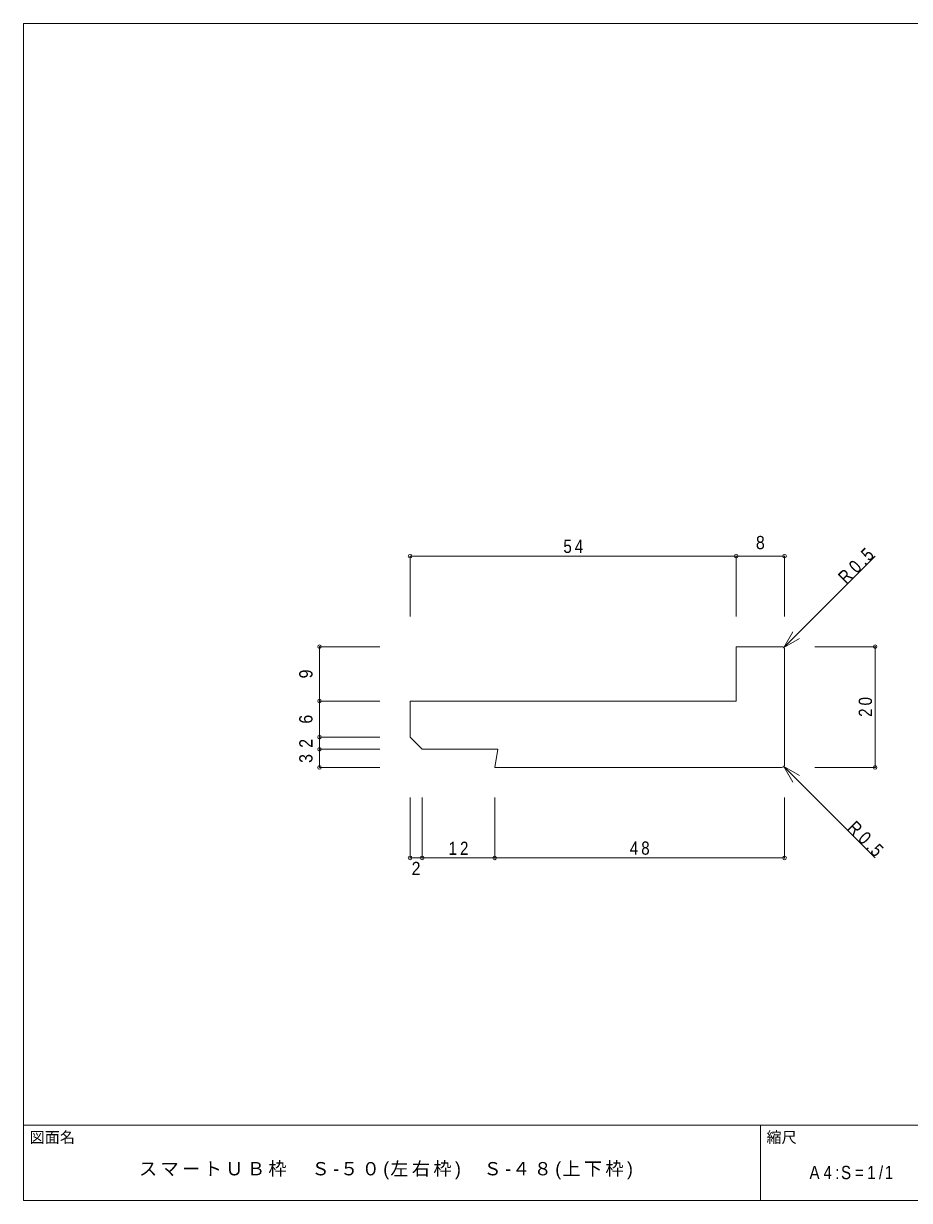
# Model space of a CAD drawing. Units: millimetres on the paper. Extents: x -141 to 141, y -98 to 98.
# Drawn here: x -141 to 5.7, y -97.5 to 97.5 of the extents above; entities that cross this region are included whole.
import ezdxf
from ezdxf.enums import TextEntityAlignment as Align

# ---------------------------------------------------------------- set-up
doc = ezdxf.new("R2010")
doc.units = ezdxf.units.MM
doc.header["$PDMODE"] = 32
doc.header["$PDSIZE"] = 0.6
for name, color, linetype, lineweight in [('0-0_ＫＢ製品', 2, 'Continuous', 9), ('0-3_寸法', 4, 'Continuous', 9), ('0-4_引出線字', 4, 'Continuous', 9), ('F-0_図面枠', 5, 'Continuous', 9), ('F-5_F-5ﾚｲﾔ', 7, 'Continuous', 9)]:
    doc.layers.add(name, color=color, linetype=linetype, lineweight=lineweight)
doc.layers.add('0-5_文字', color=7, linetype='Continuous')
doc.styles.add('HGｺﾞｼｯｸM', font='')
doc.styles.get('HGｺﾞｼｯｸM').set_extended_font_data('HGｺﾞｼｯｸM')

msp = doc.modelspace()

# ---------------------------------------------------------------- linework, layer by layer
at = {"layer": '0-0_ＫＢ製品'}
for p, q in [((-23, -5.75), (-23, -14.75)), ((-15.5, -5.75), (-23, -5.75)), ((-15, -6.25), (-15, -25.25)), ((-77, -20.75), (-77, -14.75)), ((-77, -14.75), (-23, -14.75)), ((-75, -22.75), (-77, -20.75)), ((-75, -22.75), (-62.5, -22.75)), ((-63, -25.75), (-62.5, -22.75)), ((-15.5, -25.75), (-63, -25.75))]:
    msp.add_line(p, q, dxfattribs=at)
for centre, start, end in [((-15.5, -6.25), 0, 90), ((-15.5, -25.25), 270, 0)]:
    msp.add_arc(centre, 0.5, start, end, dxfattribs=at)
at = {"layer": '0-3_寸法'}
for p, q in [((-77, 9.25), (-23, 9.25)), ((-77, 9.25), (-77, -0.75)), ((-23, 9.25), (-23, -0.75)), ((-23, 9.25), (-15, 9.25)), ((-15, 9.25), (-15, -0.75)), ((-92, -14.75), (-92, -5.75)), ((-92, -5.75), (-82, -5.75)), ((0, -5.75), (-10, -5.75)), ((0, -5.75), (0, -25.75)), ((-92, -20.75), (-92, -14.75)), ((-92, -14.75), (-82, -14.75)), ((-92, -22.75), (-92, -20.75)), ((-92, -20.75), (-82, -20.75)), ((-92, -25.75), (-92, -22.75)), ((-92, -22.75), (-82, -22.75)), ((-92, -25.75), (-82, -25.75)), ((0, -25.75), (-10, -25.75)), ((-77, -40.75), (-77, -30.75)), ((-75, -40.75), (-75, -30.75)), ((-63, -40.75), (-63, -30.75)), ((-15, -40.75), (-15, -30.75)), ((-75, -40.75), (-77, -40.75)), ((-63, -40.75), (-75, -40.75)), ((-15, -40.75), (-63, -40.75))]:
    msp.add_line(p, q, dxfattribs=at)
for p in [(-77, 9.25), (-23, 9.25), (-15, 9.25), (-92, -5.75), (0, -5.75), (-92, -14.75), (-92, -20.75), (-92, -22.75), (-92, -25.75), (0, -25.75), (-77, -40.75), (-75, -40.75), (-63, -40.75), (-15, -40.75)]:
    msp.add_point(p, dxfattribs=at)
at = {"layer": '0-4_引出線字'}
for p, q in [((-15.146, -5.896), (0, 9.25)), ((-15.146, -5.896), (-13.646, -3.298)), ((-15.146, -5.896), (-12.548, -4.396)), ((-15.146, -25.604), (-13.646, -28.202)), ((-15.146, -25.604), (0, -40.75)), ((-15.146, -25.604), (-12.548, -27.104))]:
    msp.add_line(p, q, dxfattribs=at)
at = {"layer": 'F-0_図面枠'}
for p, q in [((-141, 97.5), (141, 97.5)), ((-141, -97.5), (-141, 97.5)), ((-141, -85), (141, -85)), ((-19, -97.5), (-19, -85)), ((141, -97.5), (-141, -97.5))]:
    msp.add_line(p, q, dxfattribs=at)

# ---------------------------------------------------------------- texts
at = {"layer": '0-3_寸法', "color": 7, "style": 'HGｺﾞｼｯｸM', "width": 0.9}
for s, p in [('8', (-19.75, 9.75)), ('2', (-76.75, -44.25))]:
    msp.add_text(s, height=2.199, dxfattribs=at).set_placement(p, align=Align.BOTTOM_LEFT)
for s, p in [('9', (-92.5, -11)), ('6', (-92.5, -18.5)), ('2', (-92.5, -22.5)), ('3', (-92.5, -25))]:
    msp.add_text(s, height=2.199, rotation=90, dxfattribs=at).set_placement(p, align=Align.BOTTOM_LEFT)
at = {"layer": '0-3_寸法', "color": 7, "char_height": 2.199, "attachment_point": 7, "style": 'HGｺﾞｼｯｸM'}
for s, insert in [('\\T1.36;\\W0.85;54', (-51.625, 9.75)), ('\\T1.36;\\W0.85;12', (-70.625, -40.25)), ('\\T1.36;\\W0.85;48', (-40.625, -40.25))]:
    msp.add_mtext(s, dxfattribs=dict(at, insert=insert))
at = {"layer": '0-3_寸法', "color": 7, "insert": (-0.5, -17.375), "char_height": 2.199, "attachment_point": 7, "rotation": 90, "style": 'HGｺﾞｼｯｸM'}
msp.add_mtext('\\T1.36;\\W0.85;20', dxfattribs=at)
at = {"layer": '0-5_文字', "char_height": 2.199, "attachment_point": 7, "style": 'HGｺﾞｼｯｸM'}
for insert, rotation in [((-4.773, 4.477), 45), ((-4.773, -35.977), 315)]:
    msp.add_mtext('\\T1.38;\\W0.85;R0.5', dxfattribs=dict(at, insert=insert, rotation=rotation))
at = {"layer": 'F-0_図面枠', "color": 7, "style": 'HGｺﾞｼｯｸM'}
msp.add_text('図面名', height=1.833, dxfattribs=at).set_placement((-140, -88.5), align=Align.BOTTOM_LEFT)
at = {"layer": 'F-5_F-5ﾚｲﾔ', "style": 'HGｺﾞｼｯｸM'}
msp.add_text('縮尺', height=1.833, dxfattribs=at).set_placement((-18, -88.5), align=Align.BOTTOM_LEFT)
at = {"layer": 'F-5_F-5ﾚｲﾔ', "char_height": 2.199, "attachment_point": 7, "style": 'HGｺﾞｼｯｸM'}
for s, insert in [('\\T1.19;スマートＵＢ枠\u3000Ｓ-５０(左右枠)\u3000Ｓ-４８(上下枠)', (-121.875, -94)), ('\\T1.39;\\W0.85;A4:S=1/1', (-10.875, -94))]:
    msp.add_mtext(s, dxfattribs=dict(at, insert=insert))

doc.saveas('drawing.dxf')
